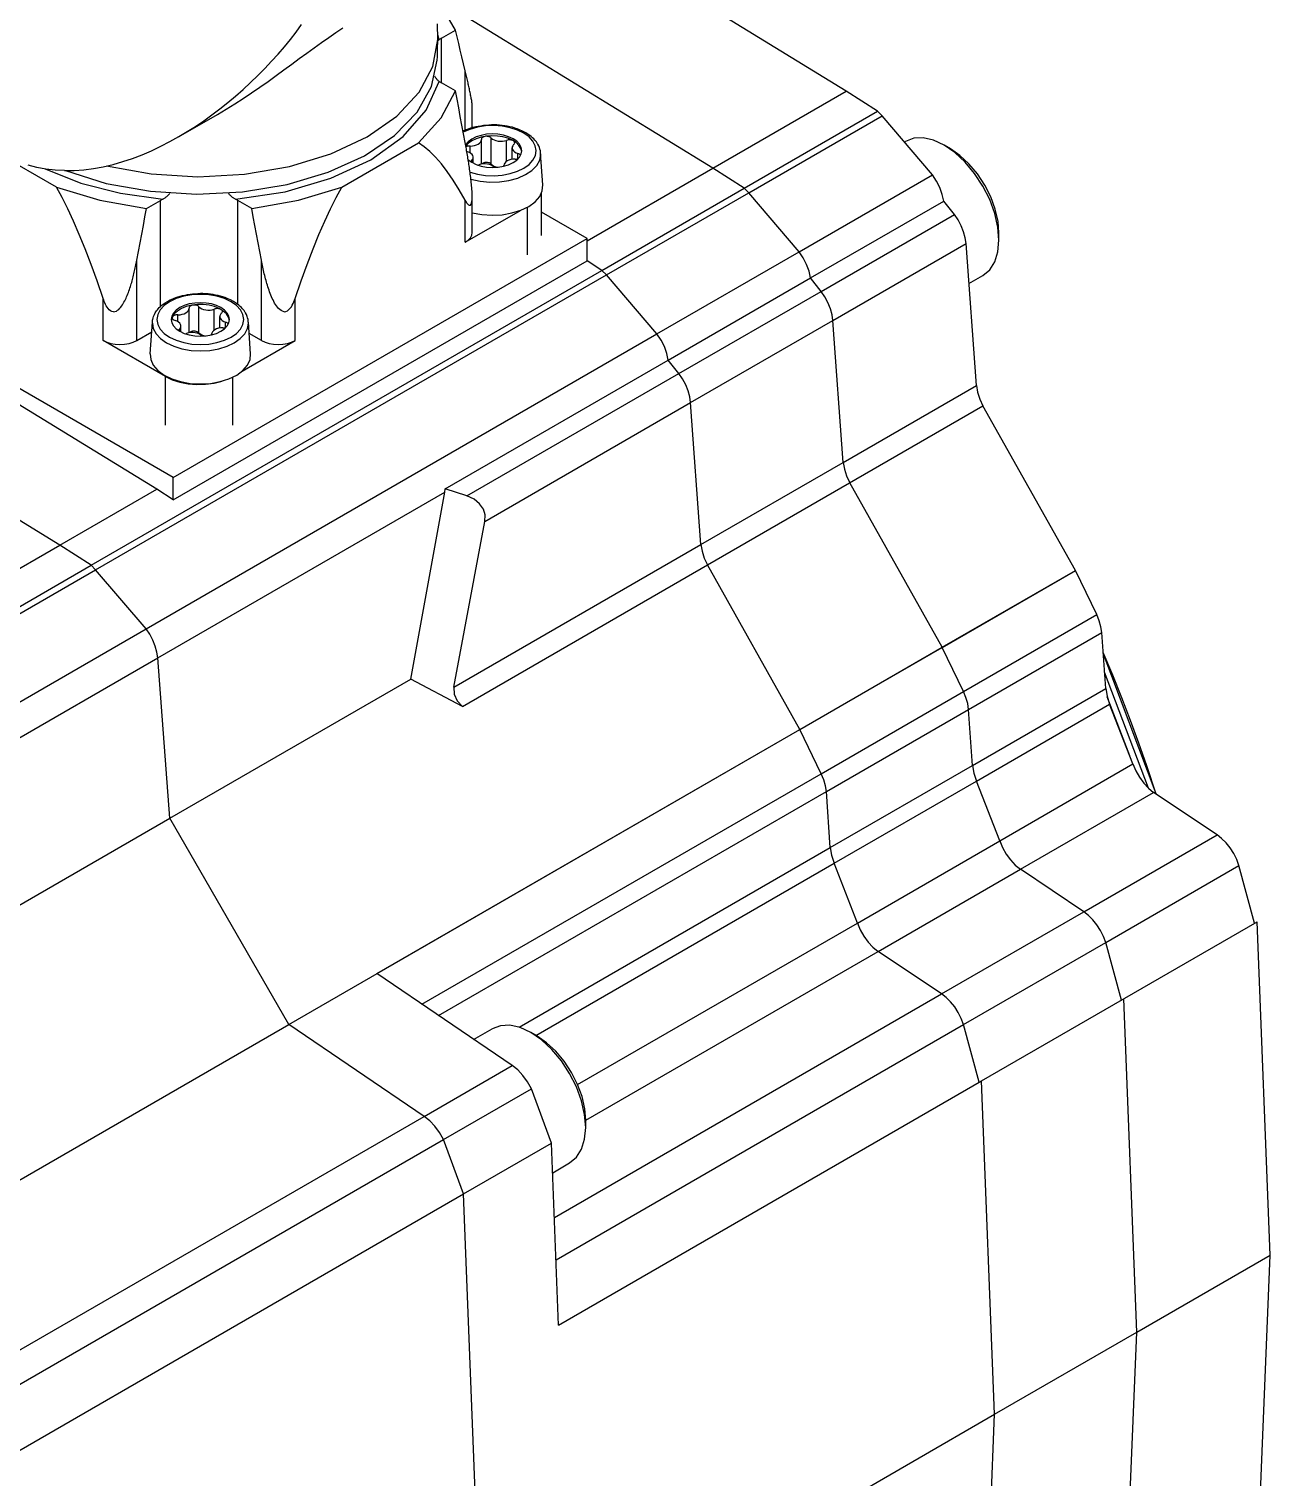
# Model space of a CAD drawing. Extents: x 0 to 1161, y 0 to 821.
# Drawn here: x 274.7 to 331.8, y 203 to 269.7 of the extents above; entities that cross this region are included whole.
import ezdxf

# ---------------------------------------------------------------- set-up
doc = ezdxf.new("R2010")
doc.units = 0
doc.header["$LTSCALE"] = 13.83
doc.header["$MEASUREMENT"] = 0
doc.layers.add('40000_ISO', color=7, linetype='CONTINUOUS')

msp = doc.modelspace()

# ---------------------------------------------------------------- linework, layer by layer
at = {"layer": '40000_ISO', "color": 7, "linetype": 'CONTINUOUS', "lineweight": 25}
for p, q in [((312.308994, 266.797117), (299.185027, 274.852293)), ((294.340245, 269.608547), (293.453622, 271.154503)), ((306.181323, 263.259306), (293.578669, 270.994512)), ((281.357249, 249.032528), (244.472252, 270.328091)), ((287.009439, 269.523515), (287.260123, 269.862288)), ((293.523209, 269.180057), (293.511418, 269.896834)), ((286.468849, 268.84784), (286.74553, 269.185289)), ((286.74553, 269.185289), (287.009439, 269.523515)), ((288.176216, 269.042532), (288.508921, 269.277273)), ((288.508921, 269.277273), (288.838014, 269.503226)), ((288.838014, 269.503226), (289.163185, 269.718818)), ((293.521868, 269.02167), (293.523209, 269.180057)), ((293.597212, 269.17568), (293.521925, 269.429125)), ((293.522927, 269.134271), (293.53495, 269.139978)), ((293.53495, 269.139978), (293.547139, 269.146166)), ((293.547139, 269.146166), (293.559471, 269.152842)), ((293.559471, 269.152842), (293.571936, 269.15998)), ((293.571936, 269.15998), (293.584516, 269.167592)), ((293.584516, 269.167592), (293.597213, 269.17568)), ((293.703199, 269.240747), (293.597215, 269.175679)), ((293.703196, 269.240748), (294.340244, 269.608547)), ((293.703196, 267.183601), (293.703196, 269.240748)), ((294.413504, 269.305836), (294.340244, 269.608547)), ((294.487276, 268.999955), (294.413504, 269.305836)), ((285.878178, 268.176855), (286.179624, 268.511532)), ((286.179624, 268.511532), (286.468849, 268.84784)), ((287.157511, 268.300098), (287.500923, 268.552863)), ((287.500923, 268.552863), (287.840139, 268.800551)), ((287.840139, 268.800551), (288.176216, 269.042532)), ((293.506694, 268.388346), (293.511957, 268.54663)), ((293.511957, 268.54663), (293.516245, 268.704954)), ((293.516245, 268.704954), (293.519545, 268.863296)), ((293.519545, 268.863296), (293.521868, 269.02167)), ((294.561562, 268.69087), (294.487276, 268.999955)), ((294.636382, 268.37855), (294.561562, 268.69087)), ((285.243293, 267.51867), (285.565775, 267.84549)), ((285.565775, 267.84549), (285.878178, 268.176855)), ((286.451722, 267.780588), (286.807769, 268.042198)), ((286.807769, 268.042198), (287.157511, 268.300098)), ((293.500448, 268.230113), (293.506694, 268.388346)), ((294.711727, 268.062963), (294.636382, 268.37855)), ((294.787618, 267.744078), (294.711727, 268.062963)), ((284.570872, 266.882585), (284.911428, 267.197369)), ((284.911428, 267.197369), (285.243293, 267.51867)), ((285.346324, 266.988158), (285.720946, 267.252111)), ((285.720946, 267.252111), (286.089432, 267.516737)), ((286.089432, 267.516737), (286.451722, 267.780588)), ((293.408086, 267.458345), (293.392507, 267.486389)), ((293.424936, 267.43073), (293.408086, 267.458345)), ((293.443011, 267.403726), (293.424936, 267.43073)), ((293.462242, 267.37753), (293.443011, 267.403726)), ((293.482565, 267.352336), (293.462242, 267.37753)), ((293.503902, 267.328335), (293.482565, 267.352336)), ((293.526188, 267.305734), (293.503902, 267.328335)), ((293.549289, 267.28477), (293.526188, 267.305734)), ((293.573001, 267.265687), (293.549289, 267.28477)), ((293.597213, 267.248664), (293.573001, 267.265687)), ((293.597212, 267.248662), (293.703196, 267.183594)), ((294.340244, 266.815796), (293.703196, 267.183595)), ((294.787618, 265.015123), (294.787618, 267.744078)), ((294.803018, 267.679432), (294.787721, 267.743929)), ((294.818108, 267.615531), (294.803018, 267.679432)), ((294.832994, 267.55226), (294.818108, 267.615531)), ((294.847648, 267.489644), (294.832994, 267.55226)), ((294.862071, 267.427713), (294.847648, 267.489644)), ((294.876251, 267.366502), (294.862071, 267.427713)), ((294.89018, 267.306055), (294.876251, 267.366502)), ((294.90384, 267.246384), (294.89018, 267.306055)), ((294.91723, 267.187536), (294.90384, 267.246384)), ((294.93033, 267.129535), (294.91723, 267.187536)), ((294.943137, 267.072419), (294.93033, 267.129535)), ((283.866476, 266.276503), (284.222329, 266.575304)), ((284.18639, 266.215144), (284.578889, 266.46814)), ((284.222329, 266.575304), (284.570872, 266.882585)), ((284.578889, 266.46814), (284.965616, 266.726348)), ((284.965616, 266.726348), (285.346324, 266.988158)), ((294.413504, 266.428491), (294.340244, 266.815796)), ((294.955641, 267.016215), (294.943137, 267.072419)), ((294.967881, 266.960736), (294.955641, 267.016215)), ((294.980097, 266.904827), (294.967881, 266.960736)), ((294.992267, 266.848526), (294.980097, 266.904827)), ((295.004302, 266.792084), (294.992267, 266.848526)), ((295.016132, 266.735778), (295.004302, 266.792084)), ((295.027681, 266.679862), (295.016132, 266.735778)), ((295.038862, 266.624602), (295.027681, 266.679862)), ((295.049594, 266.570258), (295.038862, 266.624602)), ((295.059813, 266.517091), (295.049594, 266.570258)), ((295.069416, 266.465393), (295.059813, 266.517091)), ((295.078287, 266.415504), (295.069416, 266.465393)), ((306.181323, 263.259306), (312.308994, 266.797117)), ((313.75002, 265.875406), (312.308994, 266.797115)), ((283.135623, 265.708054), (283.504005, 265.98715)), ((283.389569, 265.733313), (283.789751, 265.969754)), ((283.504005, 265.98715), (283.866476, 266.276503)), ((283.789751, 265.969754), (284.18639, 266.215144)), ((294.487276, 266.037423), (294.413504, 266.428491)), ((294.561562, 265.642562), (294.487276, 266.037423)), ((295.086317, 266.367748), (295.078287, 266.415504)), ((295.093384, 266.322469), (295.086317, 266.367748)), ((295.099387, 266.279943), (295.093384, 266.322469)), ((295.104104, 266.240749), (295.099387, 266.279943)), ((295.10723, 266.205631), (295.104104, 266.240749)), ((295.108456, 266.175346), (295.10723, 266.205631)), ((295.108456, 265.127795), (295.108456, 266.172939)), ((307.622348, 262.337598), (313.750021, 265.875409)), ((313.958829, 265.664433), (313.750019, 265.875406)), ((281.604616, 264.702246), (283.395621, 265.736278)), ((282.0025, 264.94017), (282.384125, 265.183782)), ((282.384125, 265.183782), (282.762079, 265.439999)), ((282.762079, 265.439999), (283.135623, 265.708054)), ((294.636382, 265.243856), (294.561562, 265.642562)), ((294.711727, 264.841267), (294.636382, 265.243856)), ((295.044562, 265.108815), (295.156181, 265.141031)), ((295.156181, 265.141031), (295.271478, 265.169582)), ((295.271478, 265.169582), (295.388861, 265.19407)), ((295.388861, 265.19407), (295.507104, 265.214329)), ((295.507104, 265.214329), (295.627485, 265.230639)), ((295.627485, 265.230639), (295.749541, 265.242894)), ((295.749541, 265.242894), (295.87229, 265.251001)), ((295.87229, 265.251001), (295.995348, 265.254961)), ((296.118649, 265.254788), (295.995348, 265.254961)), ((296.241662, 265.250474), (296.118649, 265.254788)), ((296.364411, 265.242008), (296.241662, 265.250474)), ((296.486339, 265.229407), (296.364411, 265.242008)), ((296.606559, 265.212763), (296.486339, 265.229407)), ((296.724604, 265.192171), (296.606559, 265.212763)), ((296.842006, 265.167297), (296.724604, 265.192171)), ((296.956962, 265.138437), (296.842006, 265.167297)), ((297.068254, 265.10592), (296.956962, 265.138437)), ((307.831163, 262.126621), (313.958829, 265.664432)), ((316.279018, 262.950967), (313.958829, 265.664432)), ((280.790117, 264.266143), (281.209203, 264.482043)), ((281.209203, 264.482043), (281.617961, 264.709954)), ((281.617961, 264.709954), (282.0025, 264.94017)), ((294.687605, 264.970146), (294.833128, 265.03397)), ((294.787618, 264.434749), (294.711727, 264.841267)), ((294.833128, 265.03397), (294.937, 265.073151)), ((294.937, 265.073151), (295.044562, 265.108815)), ((295.536644, 264.575311), (295.536464, 264.575259)), ((295.536464, 263.449706), (295.536464, 264.575259)), ((295.536644, 263.449738), (295.536644, 264.575311)), ((295.980148, 264.643897), (295.979942, 264.64389)), ((295.979942, 263.44172), (295.979942, 264.643891)), ((295.980148, 263.441726), (295.980148, 264.643897)), ((296.691261, 264.533849), (296.691089, 264.533915)), ((296.69109, 263.57205), (296.69109, 264.533915)), ((296.691263, 263.572166), (296.691263, 264.533851)), ((297.175482, 265.069961), (297.068254, 265.10592)), ((297.279033, 265.030484), (297.175482, 265.069961)), ((297.429056, 264.963868), (297.279033, 265.030484)), ((297.569862, 264.889319), (297.429056, 264.963868)), ((297.667327, 264.829327), (297.569862, 264.889319)), ((297.756338, 264.767128), (297.667327, 264.829327)), ((297.82409, 264.713992), (297.756338, 264.767128)), ((297.885989, 264.660067), (297.82409, 264.713992)), ((297.940196, 264.607656), (297.885989, 264.660067)), ((297.989243, 264.555033), (297.940196, 264.607656)), ((298.059582, 264.468102), (297.989243, 264.555033)), ((298.117693, 264.381453), (298.059582, 264.468102)), ((314.985537, 264.463698), (315.036465, 264.493104)), ((275.984226, 262.387493), (272.460537, 264.421898)), ((279.485725, 263.709698), (279.926885, 263.87806)), ((279.926885, 263.87806), (280.362179, 264.064177)), ((280.362179, 264.064177), (280.790117, 264.266143)), ((289.114119, 262.387493), (292.637807, 264.421898)), ((292.89918, 264.246546), (292.637807, 264.421898)), ((293.161933, 264.027538), (292.89918, 264.246546)), ((293.426412, 263.764811), (293.161933, 264.027538)), ((294.801175, 264.362362), (294.787721, 264.434858)), ((294.814469, 264.289938), (294.801175, 264.362362)), ((294.827608, 264.217596), (294.814469, 264.289938)), ((294.840568, 264.145364), (294.827608, 264.217596)), ((294.853361, 264.073253), (294.840568, 264.145364)), ((294.865962, 264.001284), (294.853361, 264.073253)), ((294.86103, 264.029539), (294.897143, 264.018735)), ((294.878376, 263.92947), (294.865962, 264.001284)), ((294.890597, 263.857834), (294.878376, 263.92947)), ((294.902607, 263.786392), (294.890597, 263.857834)), ((294.897144, 264.018738), (294.897131, 264.018616)), ((294.897144, 264.018616), (294.897144, 264.018738)), ((295.016014, 264.274777), (295.015926, 264.274674)), ((295.015927, 263.963207), (295.015927, 264.274673)), ((295.016017, 263.963149), (295.016017, 264.274776)), ((296.948098, 263.668039), (296.948098, 264.197313)), ((297.015888, 264.346392), (297.015778, 264.346488)), ((297.206375, 263.935811), (297.206387, 263.935927)), ((297.206377, 263.688714), (297.206377, 263.935812)), ((298.12397, 264.37097), (298.117693, 264.381453)), ((298.168723, 264.286902), (298.12397, 264.37097)), ((298.203815, 264.203519), (298.168723, 264.286902)), ((298.22695, 264.131993), (298.203815, 264.203519)), ((298.243824, 264.060865), (298.22695, 264.131993)), ((298.2467, 264.045402), (298.243824, 264.060865)), ((298.256906, 263.968298), (298.2467, 264.045402)), ((298.260283, 263.891405), (298.256906, 263.968298)), ((298.363441, 262.487301), (298.258364, 263.944547)), ((317.105956, 264.150384), (316.818016, 264.316628)), ((275.089901, 263.291344), (274.6852, 263.393976)), ((275.505431, 263.216197), (275.089901, 263.291344)), ((275.930403, 263.168614), (275.505431, 263.216197)), ((276.363258, 263.148169), (275.930403, 263.168614)), ((276.363258, 263.148169), (276.802416, 263.154345)), ((276.802416, 263.154345), (277.246292, 263.186638)), ((277.246292, 263.186638), (277.693396, 263.244511)), ((277.693396, 263.244511), (278.142459, 263.327013)), ((278.142459, 263.327013), (278.591926, 263.432881)), ((278.591926, 263.432881), (279.040212, 263.560862)), ((279.040212, 263.560862), (279.485725, 263.709698)), ((293.692984, 263.458153), (293.426412, 263.764811)), ((293.962014, 263.107255), (293.692984, 263.458153)), ((294.914411, 263.71516), (294.902607, 263.786392)), ((294.925992, 263.64416), (294.914411, 263.71516)), ((294.937353, 263.573405), (294.925992, 263.64416)), ((294.948483, 263.502912), (294.937353, 263.573405)), ((294.95937, 263.432701), (294.948483, 263.502912)), ((294.970102, 263.362215), (294.95937, 263.432701)), ((294.980835, 263.290253), (294.970102, 263.362215)), ((294.991529, 263.216923), (294.980835, 263.290253)), ((295.002126, 263.142379), (294.991529, 263.216923)), ((295.012577, 263.066764), (295.002126, 263.142379)), ((295.087625, 263.608156), (295.087742, 263.608054)), ((295.087742, 263.529409), (295.087742, 263.608054)), ((295.155417, 263.491454), (295.155417, 263.757237)), ((295.360509, 263.403296), (295.41226, 263.420697)), ((295.412256, 263.420696), (295.412432, 263.420629)), ((295.980147, 263.441728), (295.979942, 263.441721)), ((296.123373, 263.310647), (296.123572, 263.310654)), ((296.123576, 263.310652), (296.138239, 263.293622)), ((296.56687, 263.379232), (296.567055, 263.379285)), ((296.56687, 263.351662), (296.56687, 263.379231)), ((296.568933, 263.361451), (296.566873, 263.379232)), ((296.568362, 263.352073), (296.568933, 263.361451)), ((297.087503, 263.679767), (297.087592, 263.67987)), ((300.39467, 259.918378), (306.181323, 263.259306)), ((307.622349, 262.337596), (306.181323, 263.259306)), ((294.233876, 262.711669), (293.962014, 263.107255)), ((294.508946, 262.270829), (294.233876, 262.711669)), ((295.022821, 262.990231), (295.012577, 263.066764)), ((295.032809, 262.912935), (295.022821, 262.990231)), ((295.042495, 262.835021), (295.032809, 262.912935)), ((295.051809, 262.756646), (295.042495, 262.835021)), ((295.060712, 262.677956), (295.051809, 262.756646)), ((295.069134, 262.599119), (295.060712, 262.677956)), ((295.076997, 262.520269), (295.069134, 262.599119)), ((295.084218, 262.441508), (295.076997, 262.520269)), ((310.151346, 259.41315), (316.279018, 262.950967)), ((276.245605, 261.910328), (275.984226, 262.387493)), ((276.508351, 261.38793), (276.245605, 261.910328)), ((280.88033, 261.833582), (280.767626, 261.772391)), ((280.880329, 261.833583), (280.906088, 261.847391)), ((280.906088, 261.847391), (280.932066, 261.86261)), ((280.932066, 261.86261), (280.958139, 261.879119)), ((280.958139, 261.879119), (280.98413, 261.896766)), ((280.98413, 261.896766), (281.009818, 261.915374)), ((281.009818, 261.915374), (281.035064, 261.93483)), ((281.035064, 261.93483), (281.059732, 261.955036)), ((281.059732, 261.955036), (281.083687, 261.975872)), ((281.083687, 261.975872), (281.106782, 261.99724)), ((281.106782, 261.99724), (281.128889, 262.019033)), ((281.128889, 262.019033), (281.149867, 262.041172)), ((281.149867, 262.041172), (281.169566, 262.06358)), ((281.169566, 262.06358), (281.187841, 262.086169)), ((281.187841, 262.086169), (281.204536, 262.108866)), ((283.910902, 262.085661), (283.893846, 262.108815)), ((283.929465, 262.062765), (283.910902, 262.085661)), ((283.949493, 262.040049), (283.929465, 262.062765)), ((283.970835, 262.017608), (283.949493, 262.040049)), ((283.993347, 261.995533), (283.970835, 262.017608)), ((284.016866, 261.973914), (283.993347, 261.995533)), ((284.041232, 261.95286), (284.016866, 261.973914)), ((284.066131, 261.932589), (284.041232, 261.95286)), ((284.091364, 261.913249), (284.066131, 261.932589)), ((284.116802, 261.89493), (284.091364, 261.913249)), ((284.142311, 261.877713), (284.116802, 261.89493)), ((284.167768, 261.861692), (284.142311, 261.877713)), ((284.19304, 261.846954), (284.167768, 261.861692)), ((284.218016, 261.833583), (284.19304, 261.846954)), ((284.330718, 261.772391), (284.218014, 261.833582)), ((288.589993, 261.38793), (288.85274, 261.910328)), ((288.85274, 261.910328), (289.114119, 262.387493)), ((294.787618, 261.784048), (294.508946, 262.270829)), ((295.090721, 262.36296), (295.084218, 262.441508)), ((295.096433, 262.284745), (295.090721, 262.36296)), ((295.095663, 261.732569), (295.103591, 261.812349)), ((295.101267, 262.206967), (295.096433, 262.284745)), ((295.105022, 262.129676), (295.101267, 262.206967)), ((295.103591, 261.812349), (295.1075, 261.895404)), ((295.107487, 262.052938), (295.105022, 262.129676)), ((295.108456, 261.97679), (295.107487, 262.052938)), ((295.1075, 261.895404), (295.108456, 261.97679)), ((295.108456, 260.296608), (295.108456, 261.969183)), ((298.295266, 260.162445), (298.295266, 262.105079)), ((301.078235, 258.559354), (307.622348, 262.337598)), ((301.28705, 258.348376), (307.831163, 262.126621)), ((307.831162, 262.126619), (307.622348, 262.337596)), ((310.151346, 259.41315), (307.831163, 262.126621)), ((276.772838, 260.819802), (276.508351, 261.38793)), ((280.057318, 261.017287), (280.130578, 261.404593)), ((280.130578, 261.404593), (280.767625, 261.772392)), ((280.767625, 256.893049), (280.767625, 261.772392)), ((284.967767, 261.404593), (284.330719, 261.772392)), ((284.330719, 256.989776), (284.330719, 261.772392)), ((285.041027, 261.017287), (284.967767, 261.404593)), ((288.325507, 260.819802), (288.589993, 261.38793)), ((294.813628, 261.73825), (294.787612, 261.784042)), ((294.787618, 259.8494), (294.787618, 261.784048)), ((294.787618, 259.8494), (297.33482, 261.32003)), ((294.839888, 261.695358), (294.813628, 261.73825)), ((294.866468, 261.65601), (294.839888, 261.695358)), ((294.893448, 261.620835), (294.866468, 261.65601)), ((294.921004, 261.590408), (294.893448, 261.620835)), ((294.950326, 261.565407), (294.921004, 261.590408)), ((294.980642, 261.549757), (294.950326, 261.565407)), ((295.010593, 261.548011), (294.980642, 261.549757)), ((295.010593, 261.548011), (295.038779, 261.56456)), ((295.038779, 261.56456), (295.063716, 261.603246)), ((295.063716, 261.603246), (295.08269, 261.661171)), ((295.08269, 261.661171), (295.095663, 261.732569)), ((297.653578, 259.268031), (297.653578, 261.467724)), ((300.39467, 260.023784), (298.295266, 261.235878)), ((310.671652, 258.210876), (316.799324, 261.748687)), ((317.290385, 261.130537), (316.799324, 261.748687)), ((277.03941, 260.20533), (276.772838, 260.819802)), ((279.909259, 260.231359), (279.983546, 260.62622)), ((279.983546, 260.62622), (280.057318, 261.017287)), ((285.114799, 260.62622), (285.041027, 261.017287)), ((285.189085, 260.231359), (285.114799, 260.62622)), ((288.058935, 260.20533), (288.325507, 260.819802)), ((311.162713, 257.592727), (317.290385, 261.130537)), ((277.30844, 259.543782), (277.03941, 260.20533)), ((279.759095, 259.430064), (279.834446, 259.832653)), ((279.834446, 259.832653), (279.909259, 260.231359)), ((281.357249, 249.032528), (300.39467, 260.023784)), ((285.263898, 259.832653), (285.189085, 260.231359)), ((285.33925, 259.430064), (285.263898, 259.832653)), ((287.789905, 259.543782), (288.058935, 260.20533)), ((300.39467, 258.997273), (300.39467, 260.023784)), ((319.3375, 259.952752), (319.3375, 260.28524)), ((280.599789, 248.4898), (262.914749, 259.344454)), ((277.580301, 258.834277), (277.30844, 259.543782)), ((279.68321, 259.023546), (279.759095, 259.430064)), ((285.415135, 259.023546), (285.33925, 259.430064)), ((287.518043, 258.834277), (287.789905, 259.543782)), ((303.607232, 255.634905), (310.151346, 259.41315)), ((311.698137, 256.253165), (317.825802, 259.790975)), ((318.30174, 253.264918), (317.825802, 259.790975)), ((277.578922, 244.992017), (301.078235, 258.559354)), ((277.855372, 258.075816), (277.580301, 258.834277)), ((279.551416, 258.40071), (279.567418, 258.468147)), ((279.567418, 258.468147), (279.583087, 258.536072)), ((279.583087, 258.536072), (279.598409, 258.604467)), ((279.598409, 258.604467), (279.613398, 258.673316)), ((279.613398, 258.673316), (279.628058, 258.742582)), ((279.628058, 258.742582), (279.642385, 258.812254)), ((279.642385, 258.812254), (279.656391, 258.882303)), ((279.656391, 258.882303), (279.67007, 258.95272)), ((279.67007, 258.95272), (279.683434, 259.023469)), ((279.68321, 255.332612), (279.68321, 259.023546)), ((281.357249, 248.006017), (300.39467, 258.997273)), ((285.430117, 258.943097), (285.41491, 259.023469)), ((285.415135, 255.332612), (285.415135, 259.023546)), ((285.44574, 258.863162), (285.430117, 258.943097)), ((285.461781, 258.783702), (285.44574, 258.863162)), ((285.47824, 258.70475), (285.461781, 258.783702)), ((285.495128, 258.626329), (285.47824, 258.70475)), ((285.512446, 258.548474), (285.495128, 258.626329)), ((285.530207, 258.471222), (285.512446, 258.548474)), ((285.548404, 258.394605), (285.530207, 258.471222)), ((287.242972, 258.075816), (287.518043, 258.834277)), ((301.078235, 258.559352), (300.39467, 258.997275)), ((301.287049, 258.348375), (301.078235, 258.559352)), ((277.787735, 244.781041), (301.28705, 258.348376)), ((278.134037, 257.267254), (277.855372, 258.075816)), ((279.366724, 257.74336), (279.388401, 257.810277)), ((279.388401, 257.810277), (279.409153, 257.876726)), ((279.409153, 257.876726), (279.429, 257.94252)), ((279.429, 257.94252), (279.447969, 258.007473)), ((279.447969, 258.007473), (279.466141, 258.071669)), ((279.466141, 258.071669), (279.483908, 258.136321)), ((279.483908, 258.136321), (279.501316, 258.201569)), ((279.501316, 258.201569), (279.518365, 258.267401)), ((279.518365, 258.267401), (279.535067, 258.333786)), ((279.535067, 258.333786), (279.551416, 258.40071)), ((285.567045, 258.318651), (285.548404, 258.394605)), ((285.586142, 258.243394), (285.567045, 258.318651)), ((285.605687, 258.168871), (285.586142, 258.243394)), ((285.625702, 258.095111), (285.605687, 258.168871)), ((285.646191, 258.022095), (285.625702, 258.095111)), ((285.667585, 257.948457), (285.646191, 258.022095)), ((285.690116, 257.873722), (285.667585, 257.948457)), ((285.713814, 257.798145), (285.690116, 257.873722)), ((286.964307, 257.267254), (287.242972, 258.075816)), ((303.607232, 255.634905), (301.28705, 258.348376)), ((304.127539, 254.432632), (310.671652, 258.210876)), ((311.162713, 257.592727), (310.671652, 258.210876)), ((317.959971, 257.952386), (318.599554, 258.321654)), ((278.158776, 257.196716), (278.134037, 257.267254)), ((278.134037, 255.332612), (278.134037, 257.267254)), ((278.185357, 257.12743), (278.158776, 257.196716)), ((279.093149, 257.088923), (279.125834, 257.15025)), ((279.125834, 257.15025), (279.157133, 257.213027)), ((279.157133, 257.213027), (279.187148, 257.277055)), ((279.187148, 257.277055), (279.215956, 257.342131)), ((279.215956, 257.342131), (279.243653, 257.408047)), ((279.243653, 257.408047), (279.270299, 257.474599)), ((279.270299, 257.474599), (279.295904, 257.541586)), ((279.295904, 257.541586), (279.320495, 257.608832)), ((279.320495, 257.608832), (279.34409, 257.676153)), ((279.34409, 257.676153), (279.366724, 257.74336)), ((281.088482, 257.126737), (281.224082, 257.198764)), ((281.224082, 257.198764), (281.372148, 257.264995)), ((281.372148, 257.264995), (281.471757, 257.303379)), ((281.471757, 257.303379), (281.574768, 257.338498)), ((281.574768, 257.338498), (281.68156, 257.370413)), ((281.68156, 257.370413), (281.79176, 257.398938)), ((281.79176, 257.398938), (281.904971, 257.423914)), ((281.904971, 257.423914), (282.018317, 257.444782)), ((282.018317, 257.444782), (282.133741, 257.461998)), ((282.133741, 257.461998), (282.250842, 257.475465)), ((282.250842, 257.475465), (282.369201, 257.485119)), ((282.369201, 257.485119), (282.487682, 257.49089)), ((282.487682, 257.49089), (282.60658, 257.492815)), ((282.725478, 257.49089), (282.60658, 257.492815)), ((282.843965, 257.485119), (282.725478, 257.49089)), ((282.962324, 257.475465), (282.843965, 257.485119)), ((283.079419, 257.461998), (282.962324, 257.475465)), ((283.19485, 257.444782), (283.079419, 257.461998)), ((283.308196, 257.423914), (283.19485, 257.444782)), ((283.4214, 257.398938), (283.308196, 257.423914)), ((283.5316, 257.370413), (283.4214, 257.398938)), ((283.638392, 257.338498), (283.5316, 257.370413)), ((283.74141, 257.303379), (283.638392, 257.338498)), ((283.841019, 257.264995), (283.74141, 257.303379)), ((283.989085, 257.198764), (283.841019, 257.264995)), ((284.124685, 257.126737), (283.989085, 257.198764)), ((285.73872, 257.721997), (285.713814, 257.798145)), ((285.764858, 257.645554), (285.73872, 257.721997)), ((285.79226, 257.569079), (285.764858, 257.645554)), ((285.820966, 257.492835), (285.79226, 257.569079)), ((285.850993, 257.417091), (285.820966, 257.492835)), ((285.882389, 257.342131), (285.850993, 257.417091)), ((285.915222, 257.268255), (285.882389, 257.342131)), ((285.949614, 257.195772), (285.915222, 257.268255)), ((285.985714, 257.124979), (285.949614, 257.195772)), ((286.905362, 257.108784), (286.936058, 257.187191)), ((286.936058, 257.187191), (286.964307, 257.267254)), ((286.964307, 255.332612), (286.964307, 257.267254)), ((304.6186, 253.814481), (311.162713, 257.592727)), ((276.137895, 245.913725), (258.452856, 256.76838)), ((278.214191, 257.059633), (278.185357, 257.12743)), ((278.245695, 256.993538), (278.214191, 257.059633)), ((278.280293, 256.929393), (278.245695, 256.993538)), ((278.31968, 256.865961), (278.280293, 256.929393)), ((278.365582, 256.804166), (278.31968, 256.865961)), ((278.417909, 256.74827), (278.365582, 256.804166)), ((278.47654, 256.702516), (278.417909, 256.74827)), ((278.541242, 256.67107), (278.47654, 256.702516)), ((278.610714, 256.657956), (278.541242, 256.67107)), ((278.610714, 256.657956), (278.678331, 256.66449)), ((278.678331, 256.66449), (278.742097, 256.687303)), ((278.742097, 256.687303), (278.801189, 256.722421)), ((278.801189, 256.722421), (278.854884, 256.765768)), ((278.854884, 256.765768), (278.90248, 256.813217)), ((278.90248, 256.813217), (278.945379, 256.86306)), ((278.945379, 256.86306), (278.985516, 256.915927)), ((278.985516, 256.915927), (279.023279, 256.971438)), ((279.023279, 256.971438), (279.059032, 257.029234)), ((279.059032, 257.029234), (279.093149, 257.088923)), ((280.454522, 256.440944), (280.489614, 256.524326)), ((280.489614, 256.524326), (280.534374, 256.608395)), ((280.534374, 256.608395), (280.563002, 256.654245)), ((280.563002, 256.654245), (280.594891, 256.700243)), ((280.594891, 256.700243), (280.630189, 256.746325)), ((280.630189, 256.746325), (280.6691, 256.792458)), ((280.6691, 256.792458), (280.718147, 256.845081)), ((280.718147, 256.845081), (280.772356, 256.897491)), ((280.772356, 256.897491), (280.834247, 256.951416)), ((280.834247, 256.951416), (280.901999, 257.004553)), ((280.901999, 257.004553), (280.99101, 257.066746)), ((280.99101, 257.066746), (281.088482, 257.126737)), ((281.570838, 256.512201), (281.570749, 256.512098)), ((281.570749, 256.200632), (281.570749, 256.512098)), ((281.570839, 256.200574), (281.570839, 256.512201)), ((282.091287, 255.68713), (282.091287, 256.812684)), ((282.091467, 256.812735), (282.091288, 256.812683)), ((282.091467, 255.687155), (282.091467, 256.812735)), ((282.53497, 256.881321), (282.534765, 256.881314)), ((282.534765, 255.679145), (282.534765, 256.881315)), ((282.53497, 255.679151), (282.53497, 256.881321)), ((283.246088, 256.771271), (283.245911, 256.771339)), ((283.245913, 255.809468), (283.245913, 256.771339)), ((283.246086, 255.80959), (283.246086, 256.77127)), ((283.570716, 256.583813), (283.5706, 256.583913)), ((284.222149, 257.066746), (284.124685, 257.126737)), ((284.311161, 257.004553), (284.222149, 257.066746)), ((284.378913, 256.951416), (284.311161, 257.004553)), ((284.440811, 256.897491), (284.378913, 256.951416)), ((284.495019, 256.845081), (284.440811, 256.897491)), ((284.544066, 256.792458), (284.495019, 256.845081)), ((284.614404, 256.705526), (284.544066, 256.792458)), ((284.672515, 256.618877), (284.614404, 256.705526)), ((284.678793, 256.608395), (284.672515, 256.618877)), ((284.723546, 256.524326), (284.678793, 256.608395)), ((284.758638, 256.440944), (284.723546, 256.524326)), ((286.023624, 257.056148), (285.985714, 257.124979)), ((286.063492, 256.989596), (286.023624, 257.056148)), ((286.105793, 256.925831), (286.063492, 256.989596)), ((286.151085, 256.865396), (286.105793, 256.925831)), ((286.199927, 256.808846), (286.151085, 256.865396)), ((286.255155, 256.755408), (286.199927, 256.808846)), ((286.318055, 256.708479), (286.255155, 256.755408)), ((286.387598, 256.674105), (286.318055, 256.708479)), ((286.462654, 256.658206), (286.387598, 256.674105)), ((286.462654, 256.658206), (286.541588, 256.666339)), ((286.541588, 256.666339), (286.61617, 256.699005)), ((286.61617, 256.699005), (286.682959, 256.750625)), ((286.682959, 256.750625), (286.741589, 256.815091)), ((286.741589, 256.815091), (286.791907, 256.886168)), ((286.791907, 256.886168), (286.834189, 256.958298)), ((286.834189, 256.958298), (286.871611, 257.032372)), ((286.871611, 257.032372), (286.905362, 257.108784)), ((280.294896, 254.724668), (280.399974, 256.181915)), ((280.398054, 256.128823), (280.401431, 256.205722)), ((280.401431, 256.205722), (280.411637, 256.282826)), ((280.411637, 256.282826), (280.414519, 256.29829)), ((280.414519, 256.29829), (280.431388, 256.369418)), ((280.431388, 256.369418), (280.454522, 256.440944)), ((281.451967, 256.256156), (281.451954, 256.256041)), ((281.451967, 256.256034), (281.451967, 256.256156)), ((281.642452, 255.845576), (281.642564, 255.845479)), ((281.642565, 255.766834), (281.642565, 255.845478)), ((281.71024, 255.728878), (281.71024, 255.994661)), ((283.502927, 255.905464), (283.502927, 256.434731)), ((283.642327, 255.917191), (283.642416, 255.917294)), ((283.761198, 256.173236), (283.76121, 256.173352)), ((283.761199, 255.926139), (283.761199, 256.173236)), ((284.781772, 256.369418), (284.758638, 256.440944)), ((284.798647, 256.29829), (284.781772, 256.369418)), ((284.801523, 256.282826), (284.798647, 256.29829)), ((284.811729, 256.205722), (284.801523, 256.282826)), ((284.815105, 256.128823), (284.811729, 256.205722)), ((284.918264, 254.724725), (284.813186, 256.181972)), ((305.154023, 252.47492), (311.698137, 256.253165)), ((312.174075, 249.727108), (311.698137, 256.253165)), ((281.000003, 253.677945), (278.134037, 255.332612)), ((279.68321, 255.332612), (280.367211, 255.727518)), ((280.107919, 242.067569), (303.607232, 255.634905)), ((281.915331, 255.64072), (281.967078, 255.658118)), ((281.967083, 255.658118), (281.967254, 255.658053)), ((282.53497, 255.679152), (282.534765, 255.679145)), ((282.678196, 255.548071), (282.678395, 255.548078)), ((282.678398, 255.548077), (282.693061, 255.531047)), ((283.121694, 255.616656), (283.121878, 255.616709)), ((283.121694, 255.589087), (283.121694, 255.616657)), ((283.123756, 255.598876), (283.121696, 255.616657)), ((283.123185, 255.589498), (283.123756, 255.598876)), ((284.531921, 253.928276), (286.964307, 255.332612)), ((285.415135, 255.332612), (284.850949, 255.658347)), ((293.868227, 248.509416), (304.127539, 254.432632)), ((294.869877, 248.186049), (304.6186, 253.814481)), ((304.6186, 253.814481), (304.127539, 254.432632)), ((281.000003, 251.441914), (281.000003, 253.677945)), ((284.098341, 251.441914), (284.098341, 253.647975)), ((312.174075, 249.727108), (318.30174, 253.264918)), ((295.693241, 247.012731), (305.154023, 252.47492)), ((305.629961, 245.948857), (305.154023, 252.47492)), ((305.930785, 245.010639), (318.602571, 252.326694)), ((322.851388, 244.755876), (318.602567, 252.326692)), ((305.629961, 245.948857), (312.174075, 249.727108)), ((276.137895, 245.913725), (280.599789, 248.4898)), ((281.357249, 248.006017), (280.599789, 248.489803)), ((281.357249, 248.006017), (281.357249, 249.032528)), ((293.851329, 248.353642), (293.868229, 248.509416)), ((294.869877, 248.186049), (293.868227, 248.509416)), ((316.723718, 241.218066), (312.474896, 248.788882)), ((316.723718, 241.218066), (312.474896, 248.788882)), ((280.643348, 240.728014), (293.851327, 248.353641)), ((292.288238, 239.755564), (293.851327, 248.353641)), ((294.270528, 239.390487), (295.693241, 247.012731)), ((229.734187, 219.122531), (276.137895, 245.913725)), ((277.578921, 244.992016), (276.137895, 245.913725)), ((294.270528, 239.390487), (305.629961, 245.948857)), ((231.175214, 218.200823), (277.578922, 244.992017)), ((231.447122, 218.026273), (277.787735, 244.781041)), ((277.787735, 244.781039), (277.578921, 244.992017)), ((280.107919, 242.067569), (277.787735, 244.781041)), ((294.658168, 238.502395), (305.930785, 245.010639)), ((310.179606, 237.439819), (305.930783, 245.010638)), ((310.179606, 237.439819), (305.930783, 245.010638)), ((316.723721, 241.218067), (322.851393, 244.755878)), ((316.725865, 241.216604), (322.853538, 244.754415)), ((322.853538, 244.754415), (322.851393, 244.755878)), ((323.834493, 242.720176), (322.853536, 244.754414)), ((317.706821, 239.182366), (323.834493, 242.720176)), ((234.758031, 215.884799), (280.107919, 242.067569)), ((317.944796, 238.35802), (324.072455, 241.895831)), ((324.25094, 239.319757), (324.072455, 241.895831)), ((310.179608, 237.43982), (316.723721, 241.218067)), ((310.181752, 237.438357), (316.725865, 241.216604)), ((316.725865, 241.216604), (316.723721, 241.218067)), ((317.706823, 239.182366), (316.725866, 241.216604)), ((236.097878, 215.009673), (280.643348, 240.728014)), ((281.198733, 233.353033), (280.643348, 240.728014)), ((324.573376, 239.932874), (324.136991, 240.973615)), ((326.561742, 234.471751), (324.138507, 240.946174)), ((326.21123, 234.739951), (324.198984, 240.07791)), ((324.992469, 238.889983), (324.573376, 239.932874)), ((281.198733, 233.353033), (292.288238, 239.755564)), ((294.658167, 238.502394), (292.288238, 239.755564)), ((311.162713, 235.404121), (317.706821, 239.182366)), ((318.123269, 235.781947), (324.25094, 239.319757)), ((318.30174, 235.060644), (324.429412, 238.598454)), ((325.351221, 236.232938), (324.315882, 238.933362)), ((325.500271, 235.850641), (324.429412, 238.598454)), ((325.393485, 237.847259), (324.992469, 238.889983)), ((311.400676, 234.579775), (317.944796, 238.35802)), ((318.123269, 235.781947), (317.944796, 238.35802)), ((325.77581, 236.806463), (325.393485, 237.847259)), ((286.680294, 223.872483), (310.179608, 237.43982)), ((290.72789, 226.206663), (310.181752, 237.438357)), ((310.181752, 237.438357), (310.179608, 237.43982)), ((311.16271, 235.40412), (310.181754, 237.438357)), ((326.140509, 235.765004), (325.77581, 236.806463)), ((319.372599, 232.312828), (325.500271, 235.850641)), ((292.794769, 224.799385), (311.162713, 235.404121)), ((311.579155, 232.003698), (318.123269, 235.781947)), ((326.5648, 234.4696), (326.140509, 235.765004)), ((293.559124, 224.27895), (311.400676, 234.579775)), ((311.579155, 232.003698), (311.400676, 234.579775)), ((311.757627, 231.2824), (318.30174, 235.060644)), ((319.372599, 232.312828), (318.30174, 235.060644)), ((320.324463, 231.007617), (326.452135, 234.545428)), ((329.367244, 232.58761), (326.452135, 234.545428)), ((251.333782, 216.110496), (281.198733, 233.353033)), ((286.680293, 223.872483), (281.198733, 233.353033)), ((323.239572, 229.0498), (329.367244, 232.58761)), ((297.265906, 223.739942), (311.579155, 232.003698)), ((312.828486, 228.534584), (319.372599, 232.312828)), ((298.039324, 223.36213), (311.757627, 231.2824)), ((312.828486, 228.534584), (311.757627, 231.2824)), ((324.25094, 227.641543), (330.3786, 231.179356)), ((331.099459, 228.52217), (330.3786, 231.179356)), ((313.780356, 227.229373), (320.324463, 231.007617)), ((323.239572, 229.0498), (320.324463, 231.007617)), ((299.957347, 221.103431), (312.828486, 228.534584)), ((316.695466, 225.271555), (323.239572, 229.0498)), ((318.539716, 221.270795), (331.211495, 228.586853)), ((331.806415, 213.249864), (331.211495, 228.586853)), ((300.329826, 219.463707), (313.780356, 227.229373)), ((316.695466, 225.271555), (313.780356, 227.229373)), ((317.706821, 223.863298), (324.25094, 227.641543)), ((324.971787, 224.984359), (324.25094, 227.641543)), ((296.944137, 221.974176), (290.72789, 226.206663)), ((298.893665, 214.99368), (316.695466, 225.271555)), ((325.678743, 209.712054), (325.083823, 225.049039)), ((256.81534, 206.629946), (286.680294, 223.872483)), ((292.898686, 219.638533), (286.680294, 223.872483)), ((298.969248, 213.045154), (317.706821, 223.863298)), ((318.42768, 221.206115), (317.706821, 223.863298)), ((295.175566, 223.178269), (296.028797, 223.670881)), ((298.098281, 223.328161), (297.810341, 223.494405)), ((292.898686, 219.638533), (296.944137, 221.974176)), ((299.085848, 210.039103), (318.539716, 221.270795)), ((319.134636, 205.933808), (318.539716, 221.270795)), ((293.791065, 218.573756), (297.836518, 220.909399)), ((298.761191, 218.408674), (297.836518, 220.909399)), ((248.136959, 193.795338), (292.898686, 219.638533)), ((300.329826, 219.130532), (300.329826, 219.463017)), ((248.196902, 192.249953), (293.791065, 218.573756)), ((294.715739, 216.073034), (293.791065, 218.573756)), ((294.715739, 216.073034), (298.761191, 218.408674)), ((299.085848, 210.039103), (298.761191, 218.408674)), ((298.813961, 217.050295), (299.591885, 217.499432)), ((248.312035, 189.281839), (294.715739, 216.073034)), ((295.635316, 192.366473), (294.715739, 216.073034)), ((325.678743, 209.712054), (331.806415, 213.249864)), ((331.211495, 198.599831), (331.806415, 213.249864)), ((319.134636, 205.933808), (325.678743, 209.712054)), ((325.083823, 195.062019), (325.678743, 209.712054)), ((295.635316, 192.366473), (319.134636, 205.933808)), ((318.539716, 191.283774), (319.134636, 205.933808))]:
    msp.add_line(p, q, dxfattribs=at)
for points in [[(278.292681, 263.359864), (280.350447, 262.992284), (282.492939, 262.863857), (284.637608, 262.979533), (286.701825, 263.334853), (288.606058, 263.916129), (290.27694, 264.700965), (291.650095, 265.659122), (292.672618, 266.753684), (293.305111, 267.942479), (293.523207, 269.179705)], [(276.409758, 263.14776), (278.280471, 262.561022), (280.312427, 262.194277), (282.428878, 262.061377), (284.549883, 262.167343), (286.595332, 262.50817), (288.487965, 263.070988), (290.156297, 263.834536), (291.537314, 264.769976), (292.578853, 265.841975), (293.241575, 267.010043), (293.500449, 268.230062)], [(284.218016, 261.83358), (286.503516, 262.178724), (288.612246, 262.793579), (290.44994, 263.65066), (291.934448, 264.711653), (292.999407, 265.929129), (293.597213, 267.248663)], [(292.637806, 264.421898), (293.683734, 265.572691), (294.340246, 266.815796)], [(295.01097, 263.078337), (295.35701, 262.981463), (295.728785, 262.924656), (296.112522, 262.910019), (296.494009, 262.938097), (296.859115, 263.007847), (297.194315, 263.116687), (297.487193, 263.260585), (297.726901, 263.43421), (297.904559, 263.631132), (298.013587, 263.844057), (298.049946, 264.065096), (298.012289, 264.286063), (297.902012, 264.498773), (297.723199, 264.695346), (297.482474, 264.868502), (297.188753, 265.011826), (296.852916, 265.120009), (296.487403, 265.189045), (296.105754, 265.216375), (295.722104, 265.200989), (295.350665, 265.143455), (295.005196, 265.045904), (294.698493, 264.911951)], [(294.925306, 263.648808), (295.088566, 263.528922), (295.289498, 263.429929), (295.520244, 263.355703), (295.771778, 263.309146), (296.034264, 263.29208), (296.297433, 263.305171), (296.550993, 263.347907), (296.785028, 263.418618), (296.990383, 263.514537), (297.159027, 263.631914), (297.284363, 263.766156), (297.36149, 263.912014), (297.387391, 264.063783), (297.361052, 264.215527), (297.283505, 264.361311), (297.157782, 264.495432), (296.9888, 264.612647), (296.783169, 264.708368), (296.548931, 264.778854), (296.295247, 264.821347), (296.03204, 264.834185), (295.769605, 264.816866), (295.518205, 264.770068), (295.287674, 264.69562), (295.087027, 264.596435), (294.924113, 264.476391), (294.805303, 264.340185)], [(297.385286, 264.020548), (297.346362, 264.166935), (297.259684, 264.306327), (297.12845, 264.43358), (296.9575, 264.544002), (296.75314, 264.633519), (296.522908, 264.698829), (296.275297, 264.737523), (296.019441, 264.748174), (295.764777, 264.730389), (295.520698, 264.684824), (295.296209, 264.613159), (295.099589, 264.518039), (294.938092, 264.402972), (294.817675, 264.272201)], [(295.016017, 264.274778), (295.117181, 264.281058), (295.214357, 264.298469), (295.303906, 264.326359), (295.382475, 264.363684), (295.447123, 264.409046), (295.49543, 264.460747), (295.525586, 264.516852), (295.536462, 264.575259)], [(295.979943, 264.643891), (295.959179, 264.666571), (295.931289, 264.68654), (295.897302, 264.703064), (295.858471, 264.715532), (295.816228, 264.723484), (295.772131, 264.726628), (295.727806, 264.724847), (295.684888, 264.718208), (295.64496, 264.706954), (295.609494, 264.691502), (295.579798, 264.67242), (295.556967, 264.650412), (295.541844, 264.626291), (295.534985, 264.600946), (295.536645, 264.575311)], [(295.980148, 264.643897), (296.04015, 264.596455), (296.114854, 264.556572), (296.201463, 264.525743), (296.296735, 264.50512), (296.397102, 264.495477), (296.498807, 264.497175), (296.598042, 264.510149), (296.691091, 264.533914)], [(297.015778, 264.346489), (297.039416, 264.36821), (297.055426, 264.39214), (297.063218, 264.417395), (297.062505, 264.443044), (297.053313, 264.468142), (297.035981, 264.491762), (297.011148, 264.513035), (296.97973, 264.531174), (296.942886, 264.545512), (296.901975, 264.555519), (296.858504, 264.560826), (296.814078, 264.561238), (296.770335, 264.55674), (296.728887, 264.547497), (296.691264, 264.53385)], [(318.599555, 258.321652), (318.912886, 258.581608), (319.145712, 258.950156), (319.289086, 259.413135), (319.337498, 259.952751), (319.289087, 260.548268), (319.145714, 261.1768), (318.912888, 261.814194), (318.599558, 262.435953), (318.217763, 263.018185), (317.782177, 263.538514), (317.309539, 263.976945), (316.818012, 264.316629), (316.326484, 264.544511), (315.853846, 264.651835), (315.418261, 264.634476), (315.036467, 264.493101)], [(295.015927, 264.274673), (294.974185, 264.275713), (294.932799, 264.272401), (294.893119, 264.264847), (294.85644, 264.253295), (294.823957, 264.238123)], [(295.087629, 263.608156), (295.128791, 263.661878), (295.151262, 263.719171), (295.154202, 263.77789), (295.1375, 263.835836), (295.101781, 263.890841), (295.048383, 263.940845), (294.979305, 263.983975), (294.897133, 264.018617)], [(295.052051, 262.754424), (295.471854, 262.661052), (295.91572, 262.618732), (296.36523, 262.62922), (296.801733, 262.692081), (297.207117, 262.804706), (297.564561, 262.962423), (297.859233, 263.158686), (298.078905, 263.385353), (298.214464, 263.633017), (298.260284, 263.891403)], [(297.015892, 264.346391), (296.974729, 264.292669), (296.952257, 264.235375), (296.949317, 264.176656), (296.966019, 264.118708), (297.001738, 264.063703), (297.055137, 264.013699), (297.124217, 263.970569), (297.20639, 263.935927)], [(297.337726, 263.854791), (297.317058, 263.880734), (297.287312, 263.903548), (297.249847, 263.92219), (297.206375, 263.935809)], [(319.337497, 260.285241), (319.294618, 260.812698), (319.16763, 261.369397), (318.961414, 261.933944), (318.683893, 262.484644), (318.345733, 263.000334), (317.95993, 263.461196), (317.541308, 263.84952), (317.105956, 264.150383)], [(275.463573, 263.224233), (277.11495, 262.575579), (278.939974, 262.107037), (280.880328, 261.83358)], [(295.08774, 263.608055), (295.061656, 263.58343), (295.045344, 263.556144)], [(296.123373, 263.310645), (296.063372, 263.358088), (295.988668, 263.397971), (295.902059, 263.428801), (295.806787, 263.449424), (295.706419, 263.459067), (295.604713, 263.45737), (295.505478, 263.444396), (295.412428, 263.42063)], [(295.979944, 263.441721), (295.959608, 263.464024), (295.932377, 263.483726), (295.899221, 263.500123), (295.861319, 263.512632), (295.820023, 263.520808), (295.776802, 263.52436), (295.733194, 263.523161), (295.690753, 263.517254), (295.650989, 263.506849), (295.615318, 263.492317), (295.585011, 263.474175), (295.561146, 263.453069)], [(295.980149, 263.441727), (296.038742, 263.395203), (296.111482, 263.355894), (296.195759, 263.325212), (296.288546, 263.304259)], [(297.087504, 263.679765), (296.986339, 263.673486), (296.889162, 263.656075), (296.799613, 263.628185), (296.721043, 263.59086), (296.656394, 263.545497), (296.608088, 263.493796), (296.577932, 263.43769), (296.567056, 263.379283)], [(297.087595, 263.679871), (297.134286, 263.678998), (297.180329, 263.683557), (297.223848, 263.693363)], [(295.108451, 261.21188), (295.554282, 261.127059), (296.020591, 261.095937), (296.488182, 261.119795), (296.937809, 261.197651), (297.350964, 261.3263), (297.710641, 261.500447), (298.002035, 261.712924), (298.21315, 261.954984), (298.335298, 262.216664), (298.36345, 262.487192)], [(316.799319, 261.748688), (316.731949, 262.054485), (316.619427, 262.365225), (316.46636, 262.668187), (316.279016, 262.950965)], [(275.984228, 262.387495), (277.977458, 261.783628), (280.130576, 261.404591)], [(284.967768, 261.404591), (287.120886, 261.783628), (289.114116, 262.387495)], [(317.825808, 259.790972), (317.78765, 260.057466), (317.711994, 260.33368), (317.601315, 260.610585), (317.459229, 260.879128), (317.290383, 261.130533)], [(294.787615, 259.849402), (294.923845, 259.94524), (295.025074, 260.054581), (295.08741, 260.173224), (295.108459, 260.296607)], [(310.67165, 258.210877), (310.604279, 258.516673), (310.491757, 258.827414), (310.338691, 259.130375), (310.151347, 259.413152)], [(311.698138, 256.253164), (311.65998, 256.519658), (311.584324, 256.795872), (311.473644, 257.072777), (311.331558, 257.34132), (311.162711, 257.592724)], [(283.94011, 256.257966), (283.89794, 256.411596), (283.803226, 256.557214), (283.659823, 256.688896), (283.473565, 256.801283), (283.252032, 256.889803), (283.004235, 256.950854), (282.740259, 256.981952), (282.470844, 256.981831), (282.206952, 256.950497), (281.95932, 256.889224), (281.738024, 256.800506), (281.552069, 256.687952), (281.40902, 256.556142), (281.314697, 256.41044), (281.27294, 256.256772)], [(281.570749, 256.512097), (281.526348, 256.513055), (281.482448, 256.509095), (281.440668, 256.500364), (281.40255, 256.487182), (281.369499, 256.470037), (281.342735, 256.449561), (281.323243, 256.426508), (281.311743, 256.401729), (281.308659, 256.376138), (281.314105, 256.350678), (281.32788, 256.326289), (281.349476, 256.30387), (281.378096, 256.284248), (281.412686, 256.268146), (281.451968, 256.256158)], [(281.570839, 256.512202), (281.672004, 256.518482), (281.76918, 256.535893), (281.85873, 256.563783), (281.937299, 256.601108), (282.001947, 256.64647), (282.050253, 256.698172), (282.080409, 256.754276), (282.091285, 256.812684)], [(282.534765, 256.881315), (282.514001, 256.903994), (282.486112, 256.923964), (282.452124, 256.940487), (282.413293, 256.952955), (282.371051, 256.960907), (282.326954, 256.964051), (282.282629, 256.96227), (282.239712, 256.955631), (282.199784, 256.944377), (282.164318, 256.928925), (282.134622, 256.909843), (282.111791, 256.887836), (282.096667, 256.863715), (282.089809, 256.83837), (282.091468, 256.812735)], [(282.534969, 256.881321), (282.594971, 256.833879), (282.669675, 256.793996), (282.756284, 256.763166), (282.851556, 256.742543), (282.951924, 256.7329), (283.05363, 256.734597), (283.152865, 256.747572), (283.245914, 256.771337)], [(283.570602, 256.583913), (283.59424, 256.605635), (283.61025, 256.629565), (283.618041, 256.65482), (283.617328, 256.680469), (283.608135, 256.705567), (283.590803, 256.729188), (283.565969, 256.75046), (283.534551, 256.768599), (283.497706, 256.782936), (283.456794, 256.792943), (283.413323, 256.79825), (283.368896, 256.798662), (283.325153, 256.794163), (283.283706, 256.784919), (283.246083, 256.771272)], [(283.570711, 256.583811), (283.529549, 256.530089), (283.507078, 256.472796), (283.504139, 256.414077), (283.520842, 256.35613), (283.556562, 256.301125), (283.60996, 256.251122), (283.679039, 256.207992), (283.761211, 256.173351)], [(280.398057, 256.128804), (280.4405, 255.880048), (280.566183, 255.640852), (280.770277, 255.420409), (281.044938, 255.227189), (281.379612, 255.068618), (281.761437, 254.95079), (282.175739, 254.878233), (282.606599, 254.853734), (283.037458, 254.878237), (283.451759, 254.950797), (283.83358, 255.068629), (284.168249, 255.227203), (284.442906, 255.420425), (284.646994, 255.64087), (284.772671, 255.880067), (284.815108, 256.128824)], [(281.642448, 255.845575), (281.683612, 255.899297), (281.706085, 255.95659), (281.709025, 256.01531), (281.692324, 256.073257), (281.656605, 256.128263), (281.603206, 256.178267), (281.534127, 256.221398), (281.451955, 256.25604)], [(281.642563, 255.845479), (281.616479, 255.820854), (281.600167, 255.793569)], [(283.642327, 255.917189), (283.541162, 255.910909), (283.443986, 255.893499), (283.354436, 255.865609), (283.275866, 255.828284), (283.211218, 255.782922), (283.162911, 255.73122), (283.132755, 255.675115), (283.121879, 255.616708)], [(283.642417, 255.917295), (283.689109, 255.916421), (283.735152, 255.920981), (283.778671, 255.930787)], [(283.892548, 256.092216), (283.87188, 256.118158), (283.842134, 256.140972), (283.804669, 256.159614), (283.761197, 256.173233)], [(278.134039, 255.332612), (278.300036, 255.253959), (278.489421, 255.195515), (278.694916, 255.159525), (278.908623, 255.147373), (279.122331, 255.159525), (279.327826, 255.195515), (279.517211, 255.25396), (279.683208, 255.332612)], [(282.678195, 255.54807), (282.618194, 255.595512), (282.54349, 255.635395), (282.456881, 255.666225), (282.361609, 255.686848), (282.261242, 255.696491), (282.159537, 255.694794), (282.060301, 255.681819), (281.967252, 255.658054)], [(282.534766, 255.679145), (282.51443, 255.701448), (282.487199, 255.721149), (282.454043, 255.737546), (282.416142, 255.750055), (282.374846, 255.758231), (282.331624, 255.761783), (282.288017, 255.760584), (282.245576, 255.754677), (282.205813, 255.744272), (282.170142, 255.72974), (282.139835, 255.711598), (282.11597, 255.690492)], [(282.534971, 255.679151), (282.593563, 255.632626), (282.666303, 255.593317), (282.75058, 255.562635), (282.843367, 255.541682)], [(285.415136, 255.332612), (285.581134, 255.25396), (285.770519, 255.195515), (285.976013, 255.159526), (286.189721, 255.147373), (286.403428, 255.159525), (286.608923, 255.195515), (286.798308, 255.253959), (286.964306, 255.332612)], [(304.127537, 254.432632), (304.060167, 254.738428), (303.947645, 255.049168), (303.794578, 255.35213), (303.607234, 255.634907)], [(280.294891, 254.72461), (280.322421, 254.456303), (280.442425, 254.196609), (280.650046, 253.956041), (280.936877, 253.74434), (281.291306, 253.570076), (281.698985, 253.440305), (282.143408, 253.360279), (282.606582, 253.333238), (283.069757, 253.360279), (283.514179, 253.440305), (283.921858, 253.570077), (284.276287, 253.744341), (284.563119, 253.956042), (284.770739, 254.196609), (284.890743, 254.456303), (284.918273, 254.72461)], [(305.154025, 252.474919), (305.115866, 252.741413), (305.040211, 253.017627), (304.929531, 253.294531), (304.787445, 253.563075), (304.618598, 253.814479)], [(281.000005, 253.677945), (281.309553, 253.529416), (281.66094, 253.416088), (282.042306, 253.341786), (282.44078, 253.309018), (282.842912, 253.318889), (283.23513, 253.371068), (283.604196, 253.463791)], [(318.301742, 253.264917), (318.355266, 252.956861), (318.456989, 252.639602), (318.602566, 252.326693)], [(312.174073, 249.727108), (312.227596, 249.419052), (312.329319, 249.101793), (312.474896, 248.788882)], [(295.693241, 247.012732), (295.703628, 247.307254), (295.622394, 247.580247), (295.452195, 247.822787), (295.198592, 248.026946), (294.869878, 248.18605)], [(305.629961, 245.948857), (305.683485, 245.640803), (305.785207, 245.323546), (305.930783, 245.010638)], [(324.072461, 241.895828), (324.02982, 242.1649), (323.949617, 242.442734), (323.834493, 242.720176)], [(280.643348, 240.728014), (280.605189, 240.994508), (280.529533, 241.270721), (280.418854, 241.547625), (280.276768, 241.816168), (280.107921, 242.067572)], [(294.270529, 239.390487), (294.282509, 239.058449), (294.413589, 238.758142), (294.658168, 238.502395)], [(317.944791, 238.358022), (317.90215, 238.627093), (317.821947, 238.904925), (317.706823, 239.182366)], [(324.250936, 239.319759), (324.307968, 238.965305), (324.429413, 238.598454)], [(325.500267, 235.850641), (325.6288, 235.541295), (325.795702, 235.244495), (325.994138, 234.972399), (326.215978, 234.736151), (326.452136, 234.54543)], [(311.400679, 234.579774), (311.358038, 234.848846), (311.277835, 235.126679), (311.162711, 235.40412)], [(318.123267, 235.781947), (318.180298, 235.427494), (318.301743, 235.060644)], [(330.378605, 231.179356), (330.274679, 231.458911), (330.137993, 231.731976), (329.97308, 231.989494), (329.78541, 232.222925), (329.581207, 232.424525), (329.367244, 232.587609)], [(311.579154, 232.003698), (311.636185, 231.649247), (311.757629, 231.282399)], [(319.372598, 232.312828), (319.501131, 232.003483), (319.668033, 231.706684), (319.866467, 231.434589), (320.088307, 231.198342), (320.324464, 231.007621)], [(312.828485, 228.534584), (312.957018, 228.225237), (313.123921, 227.928437), (313.322357, 227.65634), (313.544198, 227.420093), (313.780356, 227.229372)], [(324.250936, 227.641543), (324.14701, 227.921099), (324.010323, 228.194165), (323.84541, 228.451683), (323.657739, 228.685114), (323.453536, 228.886715), (323.239572, 229.049799)], [(317.706824, 223.863298), (317.602898, 224.142853), (317.466212, 224.415917), (317.3013, 224.673435), (317.11363, 224.906865), (316.909428, 225.108466), (316.695465, 225.271551)], [(299.591885, 217.499431), (299.905215, 217.759388), (300.13804, 218.127937), (300.281413, 218.590916), (300.329824, 219.130532), (300.281413, 219.726048), (300.13804, 220.35458), (299.905215, 220.991972), (299.591884, 221.613731), (299.210091, 222.195962), (298.774505, 222.716291), (298.301867, 223.154721), (297.810341, 223.494405), (297.318814, 223.722288), (296.846176, 223.829612), (296.410591, 223.812254), (296.028797, 223.670881)], [(300.329824, 219.463017), (300.286946, 219.990475), (300.159958, 220.547174), (299.953742, 221.111722), (299.676221, 221.662422), (299.33806, 222.178113), (298.952256, 222.638975), (298.533634, 223.027299), (298.098282, 223.328162)], [(297.836516, 220.909399), (297.658557, 221.232007), (297.443411, 221.526071), (297.201401, 221.777481), (296.944137, 221.974176)], [(293.791065, 218.573756), (293.613106, 218.896365), (293.39796, 219.190429), (293.155949, 219.441839), (292.898685, 219.638535)]]:
    msp.add_lwpolyline(points, dxfattribs=at)
for points in [[(284.604772, 256.300565), (284.566377, 256.525632), (284.452669, 256.74205), (284.268016, 256.941502), (284.019516, 257.116323), (283.716717, 257.259794), (283.371256, 257.366404), (282.99641, 257.432053), (282.606582, 257.45422), (282.216755, 257.432053), (281.841908, 257.366404), (281.496447, 257.259794), (281.193649, 257.116323), (280.945148, 256.941502), (280.760496, 256.74205), (280.646787, 256.525632), (280.608393, 256.300565), (280.646787, 256.075498), (280.760496, 255.85908), (280.945148, 255.659628), (281.193649, 255.484807), (281.496447, 255.341336), (281.841908, 255.234726), (282.216755, 255.169077), (282.606582, 255.14691), (282.99641, 255.169077), (283.371256, 255.234726), (283.716717, 255.341336), (284.019516, 255.484807), (284.268016, 255.659628), (284.452669, 255.85908), (284.566377, 256.075498)], [(283.942214, 256.300565), (283.91655, 256.451005), (283.840545, 256.595663), (283.71712, 256.728981), (283.551017, 256.845835), (283.34862, 256.941734), (283.117706, 257.012994), (282.867151, 257.056876), (282.606582, 257.071693), (282.346013, 257.056876), (282.095458, 257.012994), (281.864545, 256.941734), (281.662148, 256.845835), (281.496045, 256.728981), (281.372619, 256.595663), (281.296614, 256.451005), (281.27095, 256.300565), (281.296614, 256.150125), (281.372619, 256.005467), (281.496045, 255.872149), (281.662148, 255.755295), (281.864545, 255.659396), (282.095458, 255.588136), (282.346013, 255.544254), (282.606582, 255.529437), (282.867151, 255.544254), (283.117706, 255.588136), (283.34862, 255.659396), (283.551017, 255.755295), (283.71712, 255.872149), (283.840545, 256.005467), (283.91655, 256.150125)]]:
    msp.add_lwpolyline(points, close=True, dxfattribs=at)

doc.saveas('drawing.dxf')
